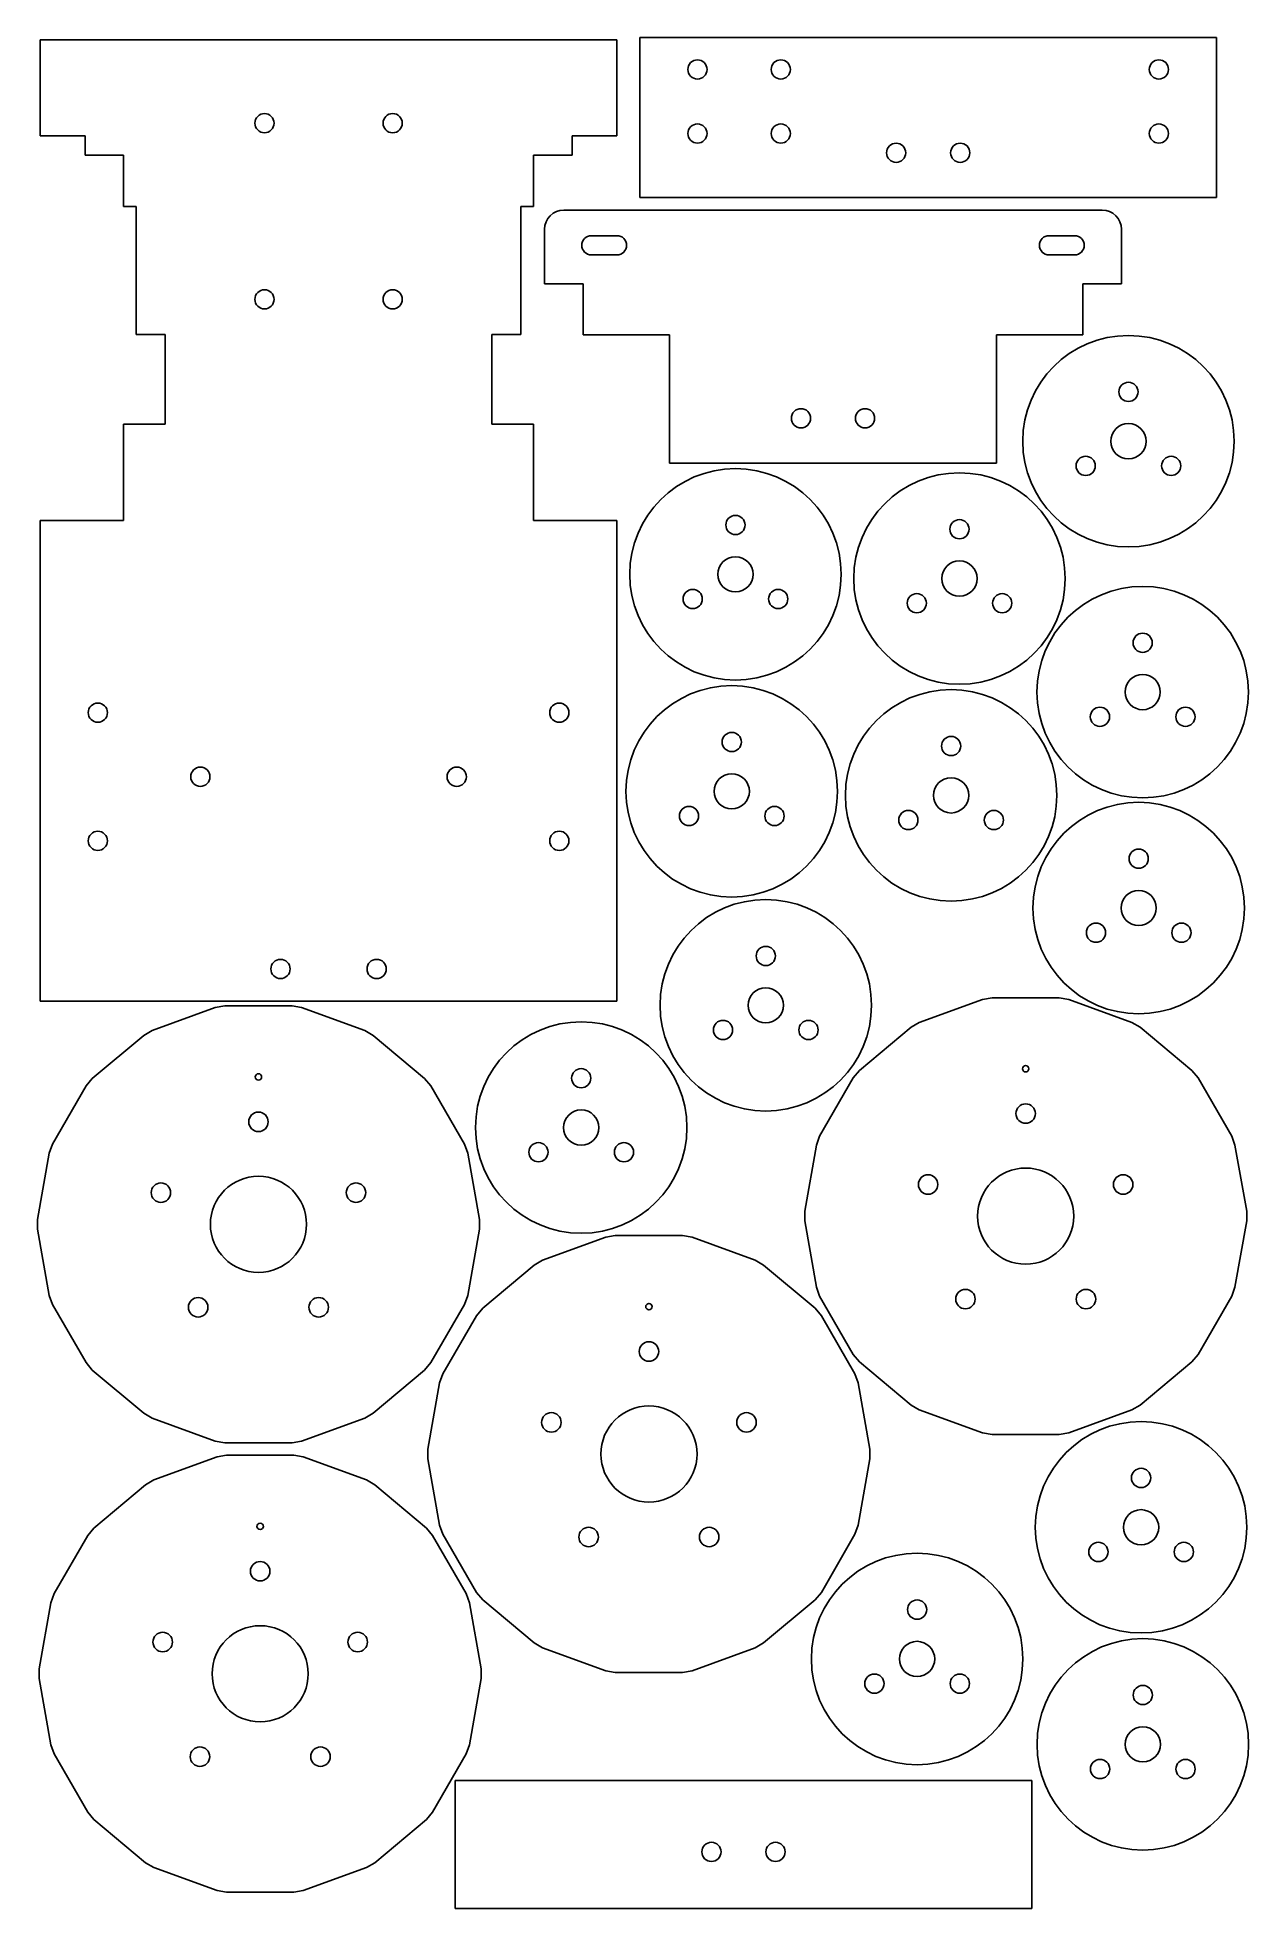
# Model space of a CAD drawing. Extents: x 7 to 196, y 1 to 294.
import ezdxf

# ---------------------------------------------------------------- set-up
doc = ezdxf.new("R2010")
doc.units = 0
doc.header["$LTSCALE"] = 12.7
doc.layers.add('VISIBLE', color=7, linetype='CONTINUOUS')

msp = doc.modelspace()

# ---------------------------------------------------------------- linework, layer by layer
at = {"layer": 'VISIBLE'}
for p, q in [((7.07, 278.13), (7.07, 293.13)), ((7.07, 293.13), (97.07, 293.13)), ((97.07, 278.13), (97.07, 293.13)), ((100.63, 293.51), (100.63, 268.51)), ((100.63, 293.51), (190.63, 293.51)), ((190.63, 293.51), (190.63, 268.51)), ((7.07, 278.13), (14.07, 278.13)), ((14.07, 278.13), (14.07, 275.13)), ((97.07, 278.13), (90.07, 278.13)), ((90.07, 278.13), (90.07, 275.13)), ((14.07, 275.13), (20.07, 275.13)), ((20.07, 275.13), (20.07, 267.13)), ((90.07, 275.13), (84.07, 275.13)), ((84.07, 275.13), (84.07, 267.13)), ((20.07, 267.13), (22.07, 267.13)), ((22.07, 267.13), (22.07, 247.13)), ((84.07, 267.13), (82.07, 267.13)), ((82.07, 267.13), (82.07, 247.13)), ((88.78, 266.57), (172.78, 266.57)), ((100.63, 268.51), (190.63, 268.51)), ((85.78, 263.57), (85.78, 255.07)), ((175.78, 263.57), (175.78, 255.07)), ((93.08, 262.57), (97.08, 262.57)), ((168.48, 262.57), (164.48, 262.57)), ((97.08, 259.57), (93.08, 259.57)), ((164.48, 259.57), (168.48, 259.57)), ((91.78, 255.07), (85.78, 255.07)), ((91.78, 247.07), (91.78, 255.07)), ((169.78, 255.07), (175.78, 255.07)), ((169.78, 247.07), (169.78, 255.07)), ((22.07, 247.13), (26.57, 247.13)), ((26.57, 247.13), (26.57, 233.13)), ((82.07, 247.13), (77.57, 247.13)), ((77.57, 247.13), (77.57, 233.13)), ((105.28, 247.07), (91.78, 247.07)), ((105.28, 227.07), (105.28, 247.07)), ((156.28, 247.07), (169.78, 247.07)), ((156.28, 227.07), (156.28, 247.07)), ((26.57, 233.13), (20.07, 233.13)), ((20.07, 233.13), (20.07, 218.13)), ((77.57, 233.13), (84.07, 233.13)), ((84.07, 233.13), (84.07, 218.13)), ((105.28, 227.07), (156.28, 227.07)), ((7.07, 143.13), (7.07, 218.13)), ((20.07, 218.13), (7.07, 218.13)), ((84.07, 218.13), (97.07, 218.13)), ((97.07, 143.13), (97.07, 218.13)), ((97.07, 143.13), (7.07, 143.13)), ((154.11, 143.39), (144.25, 139.8)), ((154.11, 143.39), (155.59, 143.65)), ((166.09, 143.65), (155.59, 143.65)), ((166.09, 143.65), (167.57, 143.39)), ((177.43, 139.8), (167.57, 143.39)), ((34.4, 142.11), (24.54, 138.52)), ((34.4, 142.11), (35.88, 142.37)), ((46.38, 142.37), (35.88, 142.37)), ((46.38, 142.37), (47.86, 142.11)), ((57.72, 138.52), (47.86, 142.11)), ((23.24, 137.77), (15.19, 131.02)), ((23.24, 137.77), (24.54, 138.52)), ((57.72, 138.52), (59.02, 137.77)), ((67.06, 131.02), (59.02, 137.77)), ((142.95, 139.05), (134.91, 132.3)), ((142.95, 139.05), (144.25, 139.8)), ((177.43, 139.8), (178.73, 139.05)), ((186.78, 132.3), (178.73, 139.05)), ((133.94, 131.15), (134.91, 132.3)), ((186.78, 132.3), (187.74, 131.15)), ((14.23, 129.87), (8.98, 120.78)), ((14.23, 129.87), (15.19, 131.02)), ((67.06, 131.02), (68.03, 129.87)), ((73.28, 120.78), (68.03, 129.87)), ((133.94, 131.15), (128.69, 122.06)), ((192.99, 122.06), (187.74, 131.15)), ((8.47, 119.37), (8.98, 120.78)), ((73.28, 120.78), (73.79, 119.37)), ((128.18, 120.65), (126.36, 110.31)), ((128.18, 120.65), (128.69, 122.06)), ((192.99, 122.06), (193.5, 120.65)), ((195.33, 110.31), (193.5, 120.65)), ((8.47, 119.37), (6.64, 109.03)), ((75.61, 109.03), (73.79, 119.37)), ((6.64, 107.53), (6.64, 109.03)), ((75.61, 109.03), (75.61, 107.53)), ((126.36, 108.81), (126.36, 110.31)), ((126.36, 108.81), (128.18, 98.47)), ((193.5, 98.47), (195.33, 108.81)), ((195.33, 110.31), (195.33, 108.81)), ((6.64, 107.53), (8.47, 97.19)), ((73.79, 97.19), (75.61, 107.53)), ((95.33, 106.26), (85.46, 102.67)), ((95.33, 106.26), (96.81, 106.52)), ((107.31, 106.52), (96.81, 106.52)), ((107.31, 106.52), (108.79, 106.26)), ((118.65, 102.67), (108.79, 106.26)), ((84.17, 101.92), (85.46, 102.67)), ((118.65, 102.67), (119.95, 101.92)), ((84.17, 101.92), (76.12, 95.17)), ((127.99, 95.17), (119.95, 101.92)), ((8.98, 95.78), (8.47, 97.19)), ((73.79, 97.19), (73.28, 95.78)), ((128.69, 97.06), (128.18, 98.47)), ((128.69, 97.06), (133.94, 87.97)), ((187.74, 87.97), (192.99, 97.06)), ((193.5, 98.47), (192.99, 97.06)), ((8.98, 95.78), (14.23, 86.69)), ((68.03, 86.69), (73.28, 95.78)), ((75.16, 94.02), (69.91, 84.93)), ((75.16, 94.02), (76.12, 95.17)), ((127.99, 95.17), (128.96, 94.02)), ((134.21, 84.93), (128.96, 94.02)), ((134.91, 86.82), (133.94, 87.97)), ((187.74, 87.97), (186.78, 86.82)), ((15.19, 85.54), (14.23, 86.69)), ((15.19, 85.54), (23.24, 78.79)), ((59.02, 78.79), (67.06, 85.54)), ((68.03, 86.69), (67.06, 85.54)), ((69.4, 83.52), (69.91, 84.93)), ((134.21, 84.93), (134.72, 83.52)), ((134.91, 86.82), (142.95, 80.07)), ((178.73, 80.07), (186.78, 86.82)), ((69.4, 83.52), (67.57, 73.18)), ((136.54, 73.18), (134.72, 83.52)), ((144.25, 79.32), (142.95, 80.07)), ((144.25, 79.32), (154.11, 75.73)), ((167.57, 75.73), (177.43, 79.32)), ((178.73, 80.07), (177.43, 79.32)), ((24.54, 78.04), (23.24, 78.79)), ((24.54, 78.04), (34.4, 74.45)), ((47.86, 74.45), (57.72, 78.04)), ((59.02, 78.79), (57.72, 78.04)), ((35.88, 74.19), (34.4, 74.45)), ((35.88, 74.19), (46.38, 74.19)), ((47.86, 74.45), (46.38, 74.19)), ((67.57, 71.68), (67.57, 73.18)), ((136.54, 73.18), (136.54, 71.68)), ((155.59, 75.47), (154.11, 75.73)), ((155.59, 75.47), (166.09, 75.47)), ((167.57, 75.73), (166.09, 75.47)), ((34.68, 71.97), (24.81, 68.38)), ((34.68, 71.97), (36.15, 72.23)), ((46.65, 72.23), (36.15, 72.23)), ((46.65, 72.23), (48.13, 71.97)), ((58, 68.38), (48.13, 71.97)), ((67.57, 71.68), (69.4, 61.34)), ((134.72, 61.34), (136.54, 71.68)), ((23.51, 67.63), (15.47, 60.88)), ((23.51, 67.63), (24.81, 68.38)), ((58, 68.38), (59.3, 67.63)), ((67.34, 60.88), (59.3, 67.63)), ((69.91, 59.93), (69.4, 61.34)), ((134.72, 61.34), (134.21, 59.93)), ((14.51, 59.73), (9.26, 50.64)), ((14.51, 59.73), (15.47, 60.88)), ((67.34, 60.88), (68.3, 59.73)), ((73.55, 50.64), (68.3, 59.73)), ((69.91, 59.93), (75.16, 50.84)), ((128.96, 50.84), (134.21, 59.93)), ((8.74, 49.23), (9.26, 50.64)), ((73.55, 50.64), (74.07, 49.23)), ((76.12, 49.69), (75.16, 50.84)), ((76.12, 49.69), (84.17, 42.94)), ((119.95, 42.94), (127.99, 49.69)), ((128.96, 50.84), (127.99, 49.69)), ((8.74, 49.23), (6.92, 38.89)), ((75.89, 38.89), (74.07, 49.23)), ((85.46, 42.19), (84.17, 42.94)), ((85.46, 42.19), (95.33, 38.6)), ((108.79, 38.6), (118.65, 42.19)), ((119.95, 42.94), (118.65, 42.19)), ((6.92, 37.39), (6.92, 38.89)), ((75.89, 38.89), (75.89, 37.39)), ((96.81, 38.34), (95.33, 38.6)), ((96.81, 38.34), (107.31, 38.34)), ((108.79, 38.6), (107.31, 38.34)), ((6.92, 37.39), (8.74, 27.05)), ((74.07, 27.05), (75.89, 37.39)), ((9.26, 25.64), (8.74, 27.05)), ((74.07, 27.05), (73.55, 25.64)), ((9.26, 25.64), (14.51, 16.55)), ((68.3, 16.55), (73.55, 25.64)), ((71.81, 21.49), (71.81, 1.49)), ((71.81, 21.49), (161.81, 21.49)), ((161.81, 21.49), (161.81, 1.49)), ((15.47, 15.4), (14.51, 16.55)), ((15.47, 15.4), (23.51, 8.65)), ((59.3, 8.65), (67.34, 15.4)), ((68.3, 16.55), (67.34, 15.4)), ((24.81, 7.9), (23.51, 8.65)), ((24.81, 7.9), (34.68, 4.31)), ((48.13, 4.31), (58, 7.9)), ((59.3, 8.65), (58, 7.9)), ((36.15, 4.05), (34.68, 4.31)), ((36.15, 4.05), (46.65, 4.05)), ((48.13, 4.31), (46.65, 4.05)), ((71.81, 1.49), (161.81, 1.49))]:
    msp.add_line(p, q, dxfattribs=at)
for centre, radius in [((109.63, 288.51), 1.5), ((122.63, 288.51), 1.5), ((181.63, 288.51), 1.5), ((42.07, 280.13), 1.5), ((62.07, 280.13), 1.5), ((109.63, 278.51), 1.5), ((122.63, 278.51), 1.5), ((181.63, 278.51), 1.5), ((140.63, 275.51), 1.5), ((150.63, 275.51), 1.5), ((42.07, 252.63), 1.5), ((62.07, 252.63), 1.5), ((176.88, 230.49), 16.5), ((176.88, 238.19), 1.5), ((125.78, 234.07), 1.5), ((135.78, 234.07), 1.5), ((176.88, 230.49), 2.75), ((170.21, 226.64), 1.5), ((183.55, 226.64), 1.5), ((115.56, 209.72), 16.5), ((150.51, 209.06), 16.5), ((115.56, 217.42), 1.5), ((150.51, 216.76), 1.5), ((115.56, 209.72), 2.75), ((150.51, 209.06), 2.75), ((108.89, 205.87), 1.5), ((122.23, 205.87), 1.5), ((179.1, 191.34), 16.5), ((143.85, 205.21), 1.5), ((157.18, 205.21), 1.5), ((179.1, 199.04), 1.5), ((179.1, 191.34), 2.75), ((114.98, 175.85), 16.5), ((149.21, 175.22), 16.5), ((16.07, 188.13), 1.5), ((88.07, 188.13), 1.5), ((172.43, 187.49), 1.5), ((185.77, 187.49), 1.5), ((114.98, 183.55), 1.5), ((149.21, 182.92), 1.5), ((32.07, 178.13), 1.5), ((72.07, 178.13), 1.5), ((114.98, 175.85), 2.75), ((149.21, 175.22), 2.75), ((108.31, 172), 1.5), ((121.65, 172), 1.5), ((142.54, 171.37), 1.5), ((155.88, 171.37), 1.5), ((178.48, 157.64), 16.5), ((16.07, 168.13), 1.5), ((88.07, 168.13), 1.5), ((178.48, 165.34), 1.5), ((120.29, 142.46), 16.5), ((178.48, 157.64), 2.75), ((171.81, 153.79), 1.5), ((185.15, 153.79), 1.5), ((44.57, 148.13), 1.5), ((59.57, 148.13), 1.5), ((120.29, 150.16), 1.5), ((120.29, 142.46), 2.75), ((91.49, 123.38), 16.5), ((113.62, 138.61), 1.5), ((126.96, 138.61), 1.5), ((41.13, 131.28), 0.5), ((91.49, 131.08), 1.5), ((160.84, 132.56), 0.5), ((41.13, 124.28), 1.52), ((91.49, 123.38), 2.75), ((160.84, 125.56), 1.52), ((84.82, 119.53), 1.5), ((98.16, 119.53), 1.5), ((160.84, 109.56), 7.5), ((25.91, 113.22), 1.52), ((41.13, 108.28), 7.5), ((56.35, 113.22), 1.52), ((145.62, 114.5), 1.52), ((176.06, 114.5), 1.52), ((31.72, 95.33), 1.52), ((50.53, 95.33), 1.52), ((151.44, 96.61), 1.52), ((170.25, 96.61), 1.52), ((102.06, 95.43), 0.5), ((102.06, 88.43), 1.52), ((86.84, 77.37), 1.52), ((102.06, 72.43), 7.5), ((117.28, 77.37), 1.52), ((178.85, 61), 16.5), ((178.85, 68.7), 1.5), ((41.4, 61.14), 0.5), ((178.85, 61), 2.75), ((92.65, 59.48), 1.52), ((111.46, 59.48), 1.52), ((172.19, 57.15), 1.5), ((185.52, 57.15), 1.5), ((41.4, 54.14), 1.52), ((143.9, 40.45), 16.5), ((143.9, 48.15), 1.5), ((26.19, 43.09), 1.52), ((41.4, 38.14), 7.5), ((56.62, 43.09), 1.52), ((143.9, 40.45), 2.75), ((179.12, 27.12), 16.5), ((137.24, 36.6), 1.5), ((150.57, 36.6), 1.5), ((179.12, 34.82), 1.5), ((179.12, 27.12), 2.75), ((32, 25.2), 1.52), ((50.81, 25.2), 1.52), ((172.45, 23.27), 1.5), ((185.79, 23.27), 1.5), ((111.81, 10.34), 1.5), ((121.81, 10.34), 1.5)]:
    msp.add_circle(centre, radius, dxfattribs=at)
for centre, radius, start, end in [((88.78, 263.57), 3, 90, 180), ((172.78, 263.57), 3, 0, 90), ((93.08, 261.07), 1.5, 90, 270), ((97.08, 261.07), 1.5, 270, 90), ((164.48, 261.07), 1.5, 90, 270), ((168.48, 261.07), 1.5, 270, 90)]:
    msp.add_arc(centre, radius, start, end, dxfattribs=at)

doc.saveas('drawing.dxf')
